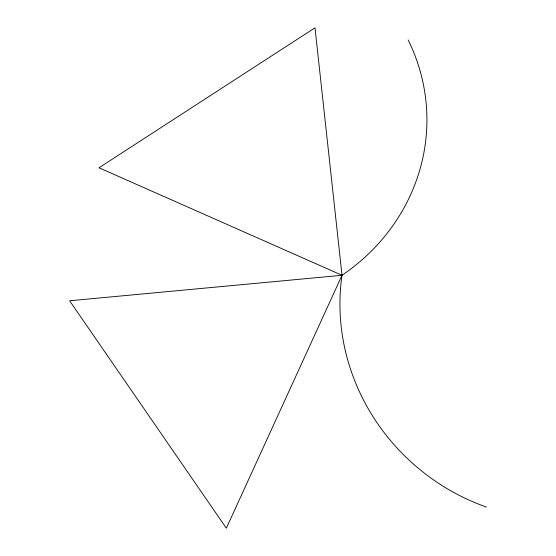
<?xml version="1.0" encoding="UTF-8"?>
<svg xmlns="http://www.w3.org/2000/svg" width="556" height="556" viewBox="0 0 556 556"><rect width="100%" height="100%" fill="white"/><g stroke="black" fill="none" stroke-linecap="round" stroke-linejoin="round"><path stroke-width="0.83" d="M486.382 507.044A211.03 200.035 39.3 0 1 342.016 275.283L315.002 27.8L98.996 167.773L342.016 275.283L226.341 528.2L69.618 300.775L342.016 275.283A203.684 190.645 -2.9 0 0 408.118 39.914"/></g></svg>
